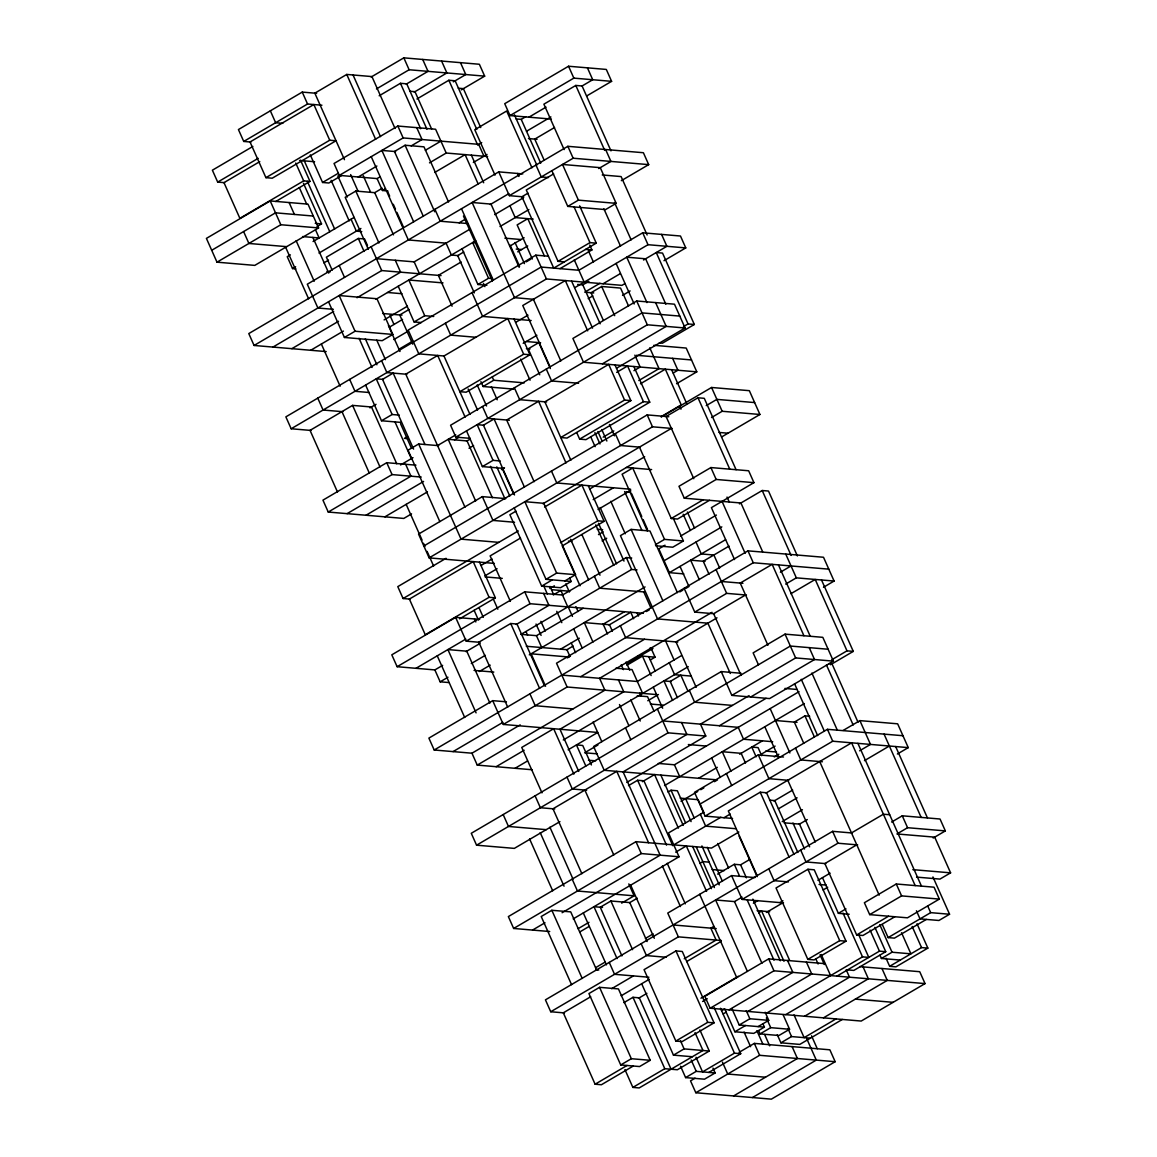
<?xml version="1.0" encoding="UTF-8"?>
<svg xmlns="http://www.w3.org/2000/svg" width="1157" height="1157" viewBox="0 0 1157 1157"><rect width="100%" height="100%" fill="white"/><g stroke="black" fill="none" stroke-linecap="round" stroke-linejoin="round"><path stroke-width="1.5" d="M316.642 93.312L302.252 92.097L238.429 129.555L243.737 141.443L250.924 142.051M395.043 128.499L371.932 76.579L346.753 74.438L314.834 93.167L344.453 159.68M243.737 141.443L307.545 104L321.935 105.215M252.862 146.447L212.382 170.195L217.69 182.097L224.545 182.676M371.151 77.027L403.836 57.85L479.374 64.257L484.667 76.145L461.325 89.856M217.69 182.097L258.156 158.35M376.444 88.93L409.13 69.753L484.667 76.145M259.775 161.618L223.981 182.632L239.875 218.326L303.684 180.882L309.975 181.403L300.589 160.317M379.178 95.785L400.452 83.304L406.743 83.839L426.962 129.266M406.223 84.143L428.018 71.344L422.71 59.455M265.922 177.672L329.731 140.228L336.022 140.764L272.213 178.207L265.922 177.672L250.028 141.978L313.836 104.535L329.731 140.228M414.206 92.126L446.891 72.949L441.598 61.046M416.939 98.981L448.858 80.252L455.149 80.788L476.814 129.468M453.327 81.858L465.779 74.554L460.486 62.652M270.217 200.942L206.409 238.385L216.995 262.176L254.771 265.387L318.58 227.929L307.993 204.138L270.217 200.942L280.818 224.733L318.58 227.929M487.574 156.542L446.212 153.028L435.611 129.237L397.849 126.041L334.04 163.484L339.334 175.387L377.095 178.583L380.219 176.761M275.742 201.506L309.975 181.403M310.293 154.893L322.572 182.473L338.133 173.348M211.702 250.288L275.511 212.83L313.287 216.041M339.334 175.387L403.142 137.929L478.68 144.336L481.717 142.557M341.315 175.705L328.863 183.008L322.572 182.473M448.54 202.012L423.983 146.838L405.095 145.247L394.465 151.48L423.361 216.388M358.222 176.992L376.893 166.03M411.14 145.927L422.03 139.534L416.737 127.632M216.995 262.176L280.818 224.733M382.302 188.215L374.709 192.669L355.821 191.064L345.191 197.312L368.302 249.232M425.357 150.265L440.918 141.14M586.7 95.944L611.605 81.337L606.311 69.434L568.55 66.238L504.727 103.682L510.02 115.584L551.397 119.084M316.975 226.555L321.53 223.88L303.467 183.312M377.095 178.583L382.403 190.486L385.44 188.707M429.493 162.848L446.212 153.028M510.02 115.584L573.843 78.126L611.605 81.337M610.983 150.873L582.087 85.98L575.796 85.444L543.891 104.173L564.11 149.6M290.349 254.858L287.24 256.695L292.533 268.583L295.961 268.872M313.07 241.524L354.085 217.458M516.08 118.94L521.228 119.373L525.784 116.698M434.714 172.465L465.1 154.633L478.101 183.833M528.908 117.19L546.032 107.138M581.826 86.124L592.731 79.732L587.423 67.829M292.533 268.583L295.642 266.761M318.999 253.065L360.912 228.464M473.343 162.472L487.025 154.445M526.522 131.262L550.906 116.958M367.492 245.472L364.6 238.978L358.308 238.443L326.39 257.172L332.175 270.145M323.873 262.885L328.545 260.137M554.521 127.516L534.765 139.115L544.166 160.201M522.776 173.912L498.739 171.872L307.299 284.217L317.9 308.022L333.346 309.324M621.338 180.666L648.687 164.627L643.393 152.724L567.856 146.317L248.784 333.578L254.077 345.466L326.187 351.583M459.112 222.824L465.331 219.165M490.235 204.558L508.921 193.595M254.077 345.466L381.709 270.564L441.063 275.597M498.739 171.872L509.34 195.663L573.149 158.22L648.687 164.627M553.625 173.912L526.276 189.965L558.05 261.352L564.356 261.887M528.011 193.161L521.923 196.733L553.711 268.12L596.26 243.158L579.643 205.845M376.415 258.676L414.177 261.872L470.393 228.884M494.704 214.609L523.571 197.673M272.965 347.071L333.664 311.45M357.007 297.739L400.597 272.17L395.304 260.267M291.853 348.676L338.538 321.27M375.895 299.345L475.701 240.772M500.012 226.512L528.879 209.576M598.762 168.546L610.925 161.416L605.632 149.528M463.755 252.009L457.68 255.581L474.298 292.895M310.727 350.267L343.412 331.09M461.151 261.988L438.358 275.366L452.083 306.2M328.53 301.775L344.424 337.468L355.054 331.235L392.83 334.431L376.936 298.737L339.16 295.541L355.054 331.235M551.889 170.701L567.769 206.394L578.413 200.147L616.175 203.357L600.281 167.664L562.519 164.453L578.413 200.147M384.095 319.896L407.438 306.2M510.425 245.761L524.092 237.735M409.057 309.469L399.729 314.95L412.731 344.164M389.432 327.127L402.549 319.433M517.729 251.836L527.708 245.978M392.83 334.431L382.186 340.679L344.424 337.468M398.21 286.256L414.105 321.95L424.735 315.702L433.73 316.468M462.019 248.798L477.913 284.492L488.543 278.259L492.144 278.562M616.175 203.357L605.545 209.591L567.769 206.394M548.418 256.218L535.821 255.162L408.19 330.063L418.791 353.854L443.97 355.994L507.778 318.537L523.673 354.23L529.978 354.765L514.084 319.072M393.843 339.551L407.857 331.321M526.146 261.901L530.817 259.168M398.717 349.371L412.731 341.141M558.05 261.352L589.969 242.623L596.26 243.158M560.002 268.655L591.921 249.926L589.752 245.067M663.988 260.701L685.768 247.902L680.475 236.014L642.713 232.803L578.89 270.261L541.129 267.05L285.866 416.853L291.159 428.755L546.422 278.953L621.96 285.36L625.069 283.523M396.75 463.769L371.469 406.989L352.581 405.384L310.047 430.361L337.497 492.014M369.951 407.886L376.025 404.314M515.82 322.282L527.968 315.152M575.072 287.5L648.007 244.706L685.768 247.902M577.647 284.434L582.795 284.868L588.87 281.31M584.748 292.186L599.948 283.263M603.072 283.754L620.195 273.703M643.538 260.007L666.895 246.311L661.587 234.408M628.511 305.925L620.571 288.079L601.683 286.473L591.053 292.721L603.332 320.301M588.219 298.607L592.789 295.932M365.612 385.064L381.506 420.758L392.136 414.51L399.339 415.117M523.195 343.311L536.877 335.284M622.524 295.382L630.117 290.928M523.673 354.23L459.864 391.688L466.155 392.209L529.978 354.765M480.922 381.636L483.091 386.51L493.721 380.263L524.295 382.851M616.594 368.186L685.089 327.995L674.488 304.19L636.726 300.994L572.903 338.437L583.504 362.242L696.803 371.845L686.217 348.055L653.835 345.307M407.495 436.579L404.458 438.358L408.059 438.662M415.942 465.172L386.756 462.699L322.948 500.142L328.241 512.045L403.779 518.437L411.559 513.882M438.691 445.662L418.66 443.97L408.031 450.203L439.819 521.59M400.553 464.955L413.006 457.651M437.548 445.561L455.786 434.873M328.241 512.045L392.064 474.587L421.235 477.06M679.781 316.092L642.019 312.896L450.579 425.241L455.872 437.144L647.313 324.784L685.089 327.995M454.484 439.862L459.04 437.187M466.546 441.236L469.67 439.4M347.129 513.636L410.937 476.192L405.644 464.29M602.392 363.833L666.201 326.39L655.614 302.599M469.019 448.236L473.589 445.561M683.483 326.607L688.039 323.931L694.33 324.466L662.542 253.079L656.25 252.544L688.039 323.931M366.002 515.241L423.592 481.442M694.33 324.466L662.426 343.195L659.273 342.92M616.667 372.366L627.571 365.974L643.451 401.667L649.757 402.202L633.862 366.509M384.891 516.846L427.439 491.87M633.935 370.688L640.154 367.044L634.86 355.141M466.502 430.896L482.397 466.589L493.041 460.356L500.229 460.963M638.809 380.523L659.042 368.649L649.771 347.823M640.428 383.791L665.333 369.17L681.227 404.863L660.994 416.737M501.458 469.583L504.495 467.79M630.869 400.597L624.578 400.062L560.755 437.52L567.046 438.055L630.869 400.597L614.974 364.903M673.258 372.988L677.915 370.24L672.622 358.352M576.75 432.631L579.643 439.125L643.451 401.667M505.739 498.609L482.353 496.628L418.545 534.086L429.131 557.876L494.372 563.401M676.57 383.719L696.803 371.845M649.757 402.202L585.934 439.646L579.643 439.125M603.159 437.158L613.803 430.91M423.838 545.974L647.197 414.9L668.775 416.737M661.428 416.91L711.569 387.479L749.346 390.676L759.932 414.481L721.954 436.767M736.069 469.699L704.28 398.312L697.989 397.777L666.085 416.506L693.766 478.694M429.131 557.876L652.49 426.803L672.275 428.48M515.964 511.148L509.89 514.72L541.664 586.107L560.552 587.713L571.182 581.465L569.736 578.225M446.038 558.31L397.791 586.628L403.084 598.531L409.954 599.109M706.233 405.615L716.863 399.382L754.639 402.578M542.966 503.758L671.378 428.394M544.585 507.026L581.942 485.116L597.836 520.809L604.128 521.33L588.248 485.636M403.084 598.531L518.264 530.933M589.868 488.919L644.68 456.755M711.526 417.518L722.17 411.27L759.932 414.481M520.52 538.063L490.134 555.91L510.353 601.336M481.124 565.411L492.014 559.019M593.179 499.65L613.427 487.777M484.928 575.868L497.076 568.738M598.068 509.47L630.753 490.293M560.48 542.72L597.836 520.809M562.114 546.003L604.128 521.33M489.093 597.301L425.284 634.759L409.39 599.066L473.199 561.608L489.093 597.301L495.384 597.836L479.49 562.143M479.663 619.4L455.627 617.361L391.804 654.819L397.111 666.707L434.873 669.917L442.654 665.347M734.521 559.554L711.41 507.634L753.945 482.657L748.651 470.769L710.89 467.558L678.971 486.287L684.279 498.19L740.928 502.991L762.593 551.658M598.473 534.592L603.216 531.815M459.589 618.85L495.384 597.836M602.132 540.912L606.687 538.236M397.111 666.707L524.743 591.82L562.504 595.016L626.313 557.558L631.722 558.021M514.229 507.937L546.003 579.324L556.647 573.091L575.535 574.682L543.747 503.295L524.859 501.704L556.647 573.091M677.423 592.644L649.974 530.991L631.1 529.4L620.456 535.633L657.538 618.923L707.896 623.189L730.298 673.49M684.279 498.19L716.183 479.461L753.945 482.657M541.664 586.107L552.308 579.859M549.821 588.523L554.377 585.847M415.985 668.312L465.794 639.083M564.891 580.93L575.535 574.682M639.474 447.123L671.248 518.51L703.152 499.795M455.627 617.361L466.213 641.166L530.036 603.708L643.335 613.311M709.458 500.316L677.539 519.045L671.248 518.51M553.292 594.929L560.885 590.475L563.054 595.334M544.455 685.696L517.005 624.042L510.714 623.507L478.81 642.222L507.706 707.129M466.011 651.651L480.01 643.422M516.239 624.491L548.924 605.313L543.616 593.411M655.412 544.716L664.523 539.379L683.411 540.97L673.287 518.264M665.015 545.207L658.796 548.866L669.382 572.657L683.773 573.886M680.576 536.081L716.385 515.067M739.41 503.888L762.203 490.51L768.494 491.045L797.39 555.938M434.873 669.917L440.166 681.82L447.961 677.25M471.304 663.54L485.304 655.325M521.113 634.311L631.621 569.461L637.015 569.924M683.411 540.97L672.767 547.218L655.6 545.757M521.012 634.354L536.458 635.67L583.157 608.264M664.089 560.769L721.823 526.883M479.287 671.537L490.192 665.145M529.299 654.876L645.071 586.932M669.382 572.657L725.598 539.668M729.069 546.09L703.239 561.246L709.024 574.234M560.639 649.164L579.31 638.201M602.667 624.505L624.447 611.72M573.163 646.04L566.93 649.699L569.822 656.193M608.958 625.04L630.753 612.255L633.631 618.735M506.433 701.822L492.708 700.65L428.885 738.108L434.193 749.996L471.955 753.207L520.202 724.889M823.466 587.293L834.096 581.045L823.509 557.255L747.972 550.848L556.517 663.207L567.118 686.998L657.046 694.619M567.364 657.899L570.401 656.12M646.373 611.532L649.41 609.753M679.81 591.921L682.847 590.128M685.884 588.349L688.921 586.57M434.193 749.996L753.265 562.75L828.802 569.157M453.067 751.602L502.876 722.373M580.698 676.7L644.521 639.243M492.708 700.65L503.295 724.441L567.118 686.998M684.149 588.306L694.75 612.096L726.654 593.367L746.439 595.045M712.018 612.313L599.586 678.306L604.88 690.194L477.248 765.095L471.955 753.207M780.397 572.194L791.026 565.947M626.472 664.002L652.938 648.47L649.786 648.209M745.542 594.973L713.623 613.702L741.073 675.355M626.906 665.232L642.468 656.106L651.131 675.572M717.007 617.838L675.992 641.918L696.21 687.345M650.393 659.909L655.064 657.176L651.087 648.253M785.69 584.083L796.334 577.849L834.096 581.045M681.415 655.643L637.348 681.502L561.825 675.095M496.136 766.701L524.15 750.257M790.896 593.715L815.208 579.455L846.996 650.841L853.288 651.377L821.513 579.975M515.024 768.306L527.476 760.988M563.271 739.988L688.227 666.649M647.775 700.752L658.405 694.518M568.145 749.808L597.721 732.453L503.295 724.441M741.015 673.258L721.23 671.581L593.599 746.482L604.2 770.287L717.499 779.89L714.462 781.669M721.23 671.581L731.831 695.386L769.593 698.582L833.416 661.139L822.815 637.333L785.053 634.137L753.135 652.866L758.442 664.754M597.923 745.007L584.69 752.773L597.287 753.843M828.108 649.236L790.347 646.04L471.275 833.286L476.568 845.188L668.008 732.829L705.784 736.04L700.477 724.137L749.1 695.603M731.831 695.386L795.64 657.928L833.416 661.139M750.705 696.977L814.528 659.533L809.235 647.631M719.365 725.743L766.064 698.336M831.796 659.75L846.996 650.841M559.916 821.629L514.33 848.385L476.568 845.188M626.776 782.407L705.784 736.04M830.495 664.74L853.288 651.377M628.511 785.603L637.623 780.266L643.914 780.787L672.81 845.695M642.395 781.684L654.558 774.554L678.392 828.094M658.246 763.418L674.43 764.791L799.024 691.669M664.537 785.603L804.317 703.572M668.008 792.024L671.046 790.231L677.351 790.766L691.076 821.6M698.611 778.285L717.297 767.322M739.641 754.205L762.434 740.842M809.698 716.27L804.968 715.865L794.338 722.113L803.725 743.199M783.491 757.011L758.312 754.87L694.504 792.328L705.09 816.119L732.555 818.447M681.039 801.28L697.743 791.475M700.78 789.696L703.832 787.917M761.075 754.306L775.089 746.091M774.279 756.924L778.835 754.248M738.86 832.028L711.512 848.067L635.974 841.674L508.357 916.575L513.65 928.464L549.705 931.53M699.797 804.216L827.429 729.315L902.966 735.722M703.398 812.46L668.457 832.968L679.043 856.773L573.207 918.889M843.178 730.429L859.897 720.623L897.658 723.819L908.259 747.624L897.369 754.017M513.65 928.464L641.282 853.562L679.043 856.773M705.09 816.119L832.722 741.218L908.259 747.624M596.737 970.289L570.734 911.875L551.846 910.284L541.216 916.518L571.558 984.665M793.977 854.401L766.527 792.747L760.221 792.212L728.317 810.941L757.213 875.835M673.75 844.87L720.854 817.232M532.538 930.069L544.99 922.765M562.1 912.714L660.155 855.168L623.088 771.878L686.896 734.435L681.603 722.532M723.978 817.724L730.197 814.065M766.006 793.051L851.61 742.823L915.173 885.597M675.702 852.174L686.332 845.941L706.565 891.367M773.99 801.049L792.675 790.086M859.593 750.806L870.498 744.414L859.897 720.623M647.11 941.538L629.77 902.59L610.896 900.999L600.252 907.233L621.931 955.913M778.372 808.844L797.115 797.838M578.081 928.709L588.971 922.317M621.656 903.125L634.108 895.822L628.815 883.919M864.467 760.641L889.371 746.019M579.7 931.978L589.043 926.497M629.509 902.749L637.29 898.179M699.797 863.411L702.834 861.618L709.125 862.153M782.19 821.615L802.423 809.726M807.297 819.561L799.516 824.117L784.056 822.815M717.6 874.099L734.305 864.293L740.596 864.829L749.722 859.477M754.957 877.584L731.586 875.603L667.763 913.061L678.364 936.852L721.274 940.496M595.595 967.671L604.937 962.19M645.404 938.443L653.184 933.873M852.376 833.011L832.606 831.333L545.439 999.85L550.732 1011.753L564.457 1012.925M747.393 971.374L715.605 899.987L734.493 901.592L742.085 897.138M851.48 832.924L883.398 814.21L889.69 814.745M550.732 1011.753L678.364 936.852M731.586 875.603L742.172 899.408L837.899 843.222L857.684 844.899M599.572 987.326L588.927 993.559L620.716 1064.946L639.604 1066.552L650.234 1060.304L618.445 988.917L599.572 987.326L631.346 1058.713L650.234 1060.304M590.663 996.77L563.314 1012.823L595.103 1084.21L601.394 1084.745L633.298 1066.016M807.948 869.269L776.029 887.983L807.817 959.37L814.109 959.905L846.027 941.191L814.239 869.789L807.948 869.269L839.722 940.655L846.027 941.191M713.869 926.381L710.832 928.16L716.125 940.062L684.221 958.777M753.366 903.198L757.936 900.522M891.642 822.048L902.272 815.801L940.048 819.011L945.341 830.9L933.178 838.044M611.634 988.7L633.429 975.901M675.977 950.938L644.059 969.667L675.847 1041.054L682.138 1041.589L714.057 1022.86L682.268 951.473L675.977 950.938L707.751 1022.325L714.057 1022.86M856.787 844.827L824.869 863.556L856.657 934.943L862.948 935.478L894.853 916.749M758.587 912.815L761.624 911.036L784.012 961.322M621.179 995.772L649.279 979.285M779.948 902.605L782.985 900.826M817.927 880.318L830.09 873.173M945.341 830.9L907.58 827.703L896.935 833.951L934.711 837.147L950.591 872.841L939.961 879.089L916.575 877.107M766.397 912.454L783.115 902.648M686.622 961.597L720.869 941.509M623.883 1002.642L632.995 997.305L639.286 997.826L671.074 1069.213M638.505 998.289L646.879 993.371M823.133 889.935L827.689 887.26M822.482 877.642L838.377 913.336L845.969 908.867M700.954 998.202L738.311 976.277M825.317 963.694L768.667 958.893L704.844 996.351L710.138 1008.239L861.213 1021.053L925.036 983.595L919.728 971.706L859.651 966.601M896.285 883.991L864.38 902.72L869.688 914.623L907.45 917.819L939.354 899.09L934.061 887.188L896.285 883.991L901.592 895.894L939.354 899.09M702.588 1001.485L707.26 998.737M710.138 1008.239L773.961 970.795L925.036 983.595M869.688 914.623L901.592 895.894M620.716 1064.946L631.346 1058.713M595.103 1084.21L627.007 1065.481M807.817 959.37L839.722 940.655M721.462 1010.697L724.499 1008.918M675.847 1041.054L707.751 1022.325M729.026 1009.844L792.849 972.386L787.541 960.498M856.657 934.943L888.562 916.214M723.197 1013.908L726.234 1012.129M641.672 983.754L673.461 1055.141L684.091 1048.893L709.27 1051.033L699.884 1029.932M747.914 1011.449L811.722 973.992L806.429 962.089M624.925 1069.56L632.865 1087.406L664.783 1068.692L677.366 1069.748L709.27 1051.033M732.005 1008.774L739.222 1025.001L749.866 1018.753L768.754 1020.358L765.139 1012.245M882.357 924.631L888.128 937.604L930.676 912.642L949.564 914.247L932.947 876.934M724.774 1009.049L734.883 1031.769L745.527 1025.521M766.802 1013.04L862.515 956.868L868.806 957.403L858.696 934.682M926.338 919.425L894.419 938.139L888.128 937.604M836.901 976.132L879.45 951.155L885.741 951.69L874.909 927.364M758.11 1026.592L768.754 1020.358M885.741 951.69L853.837 970.419L847.546 969.884M949.564 914.247L938.92 920.48L920.032 918.889L916.431 910.776M762.969 1023.887L764.401 1027.127L753.771 1033.375L734.883 1031.769M785.675 1014.646L849.498 977.188L846.186 969.754M879.956 955.219L881.403 958.473L892.033 952.225L910.921 953.831L901.534 932.73M680.562 1066.233L685.609 1077.601L696.254 1071.353L715.127 1072.958L712.972 1068.085M758.616 1030.656L760.062 1033.91L770.707 1027.662L789.58 1029.267L783.087 1014.66M720.522 1008.268L740.74 1053.694L734.449 1053.159L702.545 1071.888L696.037 1057.281M695.082 1078.179L690.512 1080.855L695.82 1092.743L771.357 1099.15L835.166 1061.707L829.873 1049.804L754.335 1043.397L739.135 1052.32M708.836 1072.423L740.74 1053.694M804.563 1016.251L868.372 978.793L863.079 966.89M886.031 958.198L889.646 966.312L921.551 947.583L927.856 948.118L917.009 923.778M715.127 1072.958L704.497 1079.192L685.609 1077.601M789.58 1029.267L778.95 1035.501L760.062 1033.91M927.856 948.118L895.937 966.847L889.646 966.312M695.82 1092.743L759.628 1055.3L835.166 1061.707M777.287 1034.705L780.903 1042.819L791.533 1036.571L810.421 1038.176M823.451 1017.842L887.26 980.398L881.967 968.496M836.034 1018.912L804.129 1037.641L794.02 1014.92M842.325 1019.447L799.791 1044.409L780.903 1042.819M733.581 1095.954L797.404 1058.496L792.097 1046.593M752.469 1097.545L816.278 1060.101L806.646 1038.465M458.244 88.192L463.393 88.641L480.733 127.574M409.838 91.244L414.987 91.678L431.604 128.991M528.474 138.58L537.065 139.303M282.829 123.336L275.641 122.729L270.348 110.826M395.607 151.581L381.868 150.424L413.656 221.811M602.247 174.967L621.121 176.573L647.125 234.972M548.447 177.556L541.245 176.949L535.951 165.046M299.576 160.461L314.588 161.734M509.34 195.663L523.731 196.892M382.403 190.486L387.797 190.948M533.189 219.121L515.198 217.588L509.904 205.7M467.688 223.547L440.224 221.218L434.931 209.316M504.871 238.154L521.055 239.528M315.239 223.344L321.53 223.88M585.616 249.391L591.921 249.926M361.751 231.588L356.356 231.14L351.048 219.237M476.25 242.869L472.663 242.565L488.543 278.259M516.224 249.088L521.619 249.55M302.555 236.563L319.144 237.966L315.528 229.853M458.577 255.654L451.389 255.046L446.081 243.144L408.32 239.947L371.238 156.658M286.676 246.658L248.9 243.462L243.606 231.559M586.556 292.331L593.743 292.952M326.867 271.49L330.295 271.794M477.913 284.492L486.909 285.258M443.015 282.901L408.84 280.008L424.735 315.702M534.303 299.359L514.518 297.682L472.128 202.489L491.016 204.095L519.189 267.368M387.566 292.49L401.956 293.719M531.164 320.518L482.599 316.411L472.013 292.605M382.634 313.504L402.014 315.152M414.105 321.95L421.293 322.557M475.874 337.265L450.695 335.125L445.402 323.237M526.233 341.532L540.623 342.747M636.567 355.286L691.51 359.943M526.392 348.691L529.993 348.995M578.572 383.256L551.6 380.971L546.292 369.069M406.917 374.275L386.886 372.583L381.593 360.68M483.091 386.51L513.665 389.099M383.444 379.424L376.242 378.816L392.136 414.51M546.668 401.971L519.681 399.686L514.388 387.797M369.358 392.527L354.982 391.297L349.674 379.409M719.032 432.443L728.028 433.21M509.355 420.237L487.777 418.415L482.483 406.512M342.848 411.704L323.063 410.026L317.77 398.138M484.335 425.27L477.147 424.662L493.041 460.356M381.506 420.758L401.291 422.435M640.371 447.195L620.586 445.532L615.293 433.629M455.872 437.144L470.263 438.358M291.159 428.755L310.944 430.433M626.443 467.457L651.622 469.583M482.397 466.589L503.975 468.426M630.594 489.237L556.763 482.975L551.47 471.073M626.197 491.696L630.912 492.101M514.532 522.255L492.954 520.419L482.353 496.628M597.258 529.27L602.652 529.718M568.391 541.1L571.818 541.404M498.812 542.358L461.05 539.148L418.66 443.97M705.047 561.405L690.657 560.176L699.32 579.657M721.361 581.479L742.939 583.302M546.003 579.324L571.182 581.465M485.116 576.909L502.283 578.37M644.666 591.994L599.716 588.19L594.409 576.287M551.903 589.708L569.88 591.241M694.75 612.096L714.534 613.774M677.785 642.063L625.633 637.652L620.34 625.749M828.875 663.583L832.013 663.858L858.031 722.257M466.213 641.166L479.953 642.323M526.305 646.257L567.509 649.742M637.897 655.715L655.064 657.176M568.882 657.002L531.121 653.806L545.569 686.26M615.871 668.225L632.055 669.599L642.656 693.405M691.148 676.078L674.56 674.676L669.267 662.773M784.894 688.429L796.913 689.456M671.118 681.531L663.93 680.923L672.593 700.39M474.037 670.395L493.822 672.072M637.261 695.776L647.558 696.659L654.052 711.251M732.395 705.408L694.619 702.212L689.326 690.31M440.166 681.82L448.757 682.543M650.408 704.034L662.99 705.105M775.45 720.507L797.043 722.344M572.975 708.923L535.214 705.727L529.906 693.824M662.715 720.941L738.253 727.334L743.546 739.236L772.731 741.709M688.357 744.544L706.348 746.063M765.688 751.095L776.477 752.007M822.396 761.769L800.818 759.947L795.524 748.044M588.45 760.236L595.638 760.843M788.698 780.339L768.913 778.661L758.312 754.87M477.248 765.095L532.191 769.752M769.622 800.152L774.771 800.601L797.882 852.507M586.671 790.231L572.296 789.002L566.988 777.114M680.2 798.156L698.177 799.675L703.962 812.662M554.767 808.945L540.377 807.731L535.084 795.828M736.228 828.745L705.654 826.141L700.361 814.253M546.249 829.656L508.473 826.46L503.179 814.557M912.83 869.645L950.591 872.841M825.78 863.628L805.995 861.951L800.687 850.062M712.22 869.558L724.239 870.585M788.467 881.894L774.076 880.679L768.783 868.777M819.04 884.483L826.243 885.105M742.172 899.408L783.535 902.908M634.108 895.822L577.459 891.02L572.165 879.118M838.377 913.336L849.166 914.247M757.126 910.646L769.709 911.716M602.537 907.435L593.96 906.698L617.071 958.618M673.056 924.949L716.226 928.608M881.403 958.473L900.291 960.064M666.23 957.258L646.445 955.581L641.152 943.678M595.638 969.768L598.776 970.029M648.875 977.217L614.541 974.31L609.247 962.407M855.356 999.127L893.117 1002.324M739.222 1025.001L764.401 1027.127M673.461 1055.141L692.349 1056.731M765.486 1077.225L727.724 1074.029L722.431 1062.126M632.865 1087.406L639.17 1087.942L702.979 1050.498L695.039 1032.651M895.663 746.554L927.451 817.941M884.078 734.117L921.16 817.406M762.203 490.51L791.099 555.403M568.55 66.238L573.843 78.126M642.713 232.803L648.007 244.706M711.569 387.479L722.17 411.27M785.733 554.058L796.334 577.849M902.272 815.801L907.58 827.703M575.796 85.444L604.692 150.338M665.839 304.219L645.62 258.792L626.732 257.187L646.965 302.613M826.445 664.942L853.172 724.976M778.444 564.876L810.233 636.263M857.901 743.358L921.464 886.132M614.526 202.547L631.129 239.861M927.784 906.148L930.676 912.642M697.989 397.777L729.763 469.163M803.927 635.743L772.153 564.356L740.234 583.07L767.93 645.273M811.896 673.07L837.176 729.865M603.882 208.795L620.499 246.108M671.624 369.705L686.795 403.779M727.03 497.076L729.199 501.95M567.856 146.317L573.149 158.22M636.726 300.994L647.313 324.784M710.89 467.558L716.183 479.461M747.972 550.848L753.265 562.75M785.053 634.137L795.64 657.928M827.429 729.315L832.722 741.218M912.164 926.497L921.551 947.583M616.102 263.434L634.152 303.987M679.665 406.208L680.996 409.173M722.04 501.386L745.151 553.306M801.266 679.318L824.377 731.238M794.541 683.671L817.652 735.592M804.968 715.865L814.369 736.966M574.074 206.929L589.969 242.623M819.706 761.537L879.175 895.128M588.378 250.765L593.44 262.118M601.683 286.473L614.685 315.673M521.228 119.373L540.724 163.18M879.754 924.645L892.033 952.225M719.654 567.986L713.883 555.013L701.287 553.943L695.993 542.04M514.417 114.774L536.819 165.075M647.197 414.9L652.49 426.803M716.053 569.577L726.654 593.367M832.606 831.333L837.899 843.222M687.388 512.03L694.605 528.257M574.262 259.848L584.184 282.149M531.96 167.779L506.679 111L474.775 129.714L495.008 175.141M582.795 284.868L600.136 323.815M870.064 930.069L879.45 951.155M770.157 708.619L789.898 752.961M683.165 514.214L690.382 530.441M571.601 281.093L592.543 328.14M624.578 400.062L608.683 364.368L544.86 401.826L570.864 460.226M764.82 726.755L778.545 757.575M517.627 173.478L518.958 176.442M587.698 330.844L565.31 280.558L522.762 305.52L550.211 367.174M787.787 780.266L815.237 841.92M843.019 913.061L862.515 956.868M799.27 823.582L809.625 846.837M544.397 255.972L527.794 218.659L517.15 224.906L532.321 258.98M680.027 566.424L688.69 585.89M792.979 823.046L804.534 849.007M761.696 755.723L758.095 747.61L751.79 747.075L756.128 756.808M664.523 539.379L632.734 467.992L622.104 474.225L647.385 531.02M535.821 255.162L546.422 278.953M609.464 424.474L614.526 435.827M478.68 144.336L483.973 156.238M448.858 80.252L477.74 145.16M631.635 493.721L641.745 516.441M643.191 519.681L647.53 529.414M601.799 429.637L606.861 441.005M760.221 792.212L789.117 857.12M515.039 242.507L524.425 263.608M597.894 431.532L602.218 441.265M624.621 491.566L641.961 530.499M745.498 763.056L741.16 753.323L722.272 751.717L730.949 771.184M471.391 155.168L483.669 182.748M594.915 432.602L599.977 443.97M510.179 245.226L519.58 266.312M533.391 299.273L560.841 360.926M590.793 436.941L595.117 446.674M821.224 954.496L830.61 975.597M631.1 529.4L662.874 600.787M820.038 954.785L824.377 964.519M815.916 959.11L818.086 963.983M610.795 501.314L625.243 533.767M550.385 368.562L538.829 342.602L528.185 348.835L539.74 374.796M726.408 773.599L731.701 785.502M643.769 591.921L651.001 608.148M665.449 640.602L674.112 660.068M688.082 691.438L680.851 675.211L670.221 681.444L677.438 697.671M403.836 57.85L409.13 69.753M626.313 557.558L631.621 569.461M600.15 507.561L623.999 561.102M711.642 757.965L720.305 777.432M461.498 208.737L493.287 280.124M463.451 216.041L492.347 280.949M739.077 836.121L757.141 876.688M598.487 523.268L616.551 563.835M637.044 612.776L638.49 616.03M400.452 83.304L420.671 128.731M595.754 524.888L613.817 565.44M767.915 911.571L789.58 960.238M520.65 359.133L530.051 380.219M566.019 462.945L538.569 401.291L506.665 420.02L534.115 481.674M483.481 283.407L484.928 286.647M648.759 656.641L655.267 671.234M740.596 864.829L746.381 877.801M752.86 899.134L780.31 960.773M811.505 1035.761L817.276 1048.734M734.305 864.293L739.366 875.647M653.286 687.157L662.672 708.243M747.292 900.218L774.019 960.252M581.928 534.635L599.991 575.203M717.687 843.482L728.52 867.822M397.849 126.041L403.142 137.929M657.422 709.039L668.008 732.829M768.667 958.893L773.961 970.795M405.095 145.247L434.714 211.76M674.43 764.791L679.738 776.68M734.493 901.592L761.942 963.246M612.371 631.216L609.479 624.737L584.299 622.596L592.962 642.063M626.096 662.05L629.697 670.163M639.821 692.869L641.267 696.124M570.575 539.263L588.624 579.816M685.595 798.619L694.258 818.086M707.26 847.286L722.431 881.359M787.931 1028.457L791.533 1036.571M603.187 624.202L607.512 633.935M621.237 664.754L623.406 669.628M701.909 845.926L719.235 884.874M492.275 377.023L493.721 380.263M353.044 74.974L380.494 136.627M491.421 386.785L497.206 399.772M562.692 546.871L580.033 585.804M630.84 699.913L640.226 721.013M671.046 790.231L685.494 822.685M696.326 847.025L714.39 887.578M618.474 679.897L623.768 691.799L559.959 729.243L578.731 771.43M660.849 775.089L683.237 825.375M692.638 846.476L711.41 888.663M346.753 74.438L375.635 139.332M766.368 1017.929L770.707 1027.662M524.41 487.097L494.068 418.95L483.438 425.183L514.503 494.95M477.176 384.919L486.562 406.006M565.787 583.938L569.403 592.051M575.897 606.658L578.066 611.518M619.487 704.541L628.873 725.627M764.632 1034.474L769.68 1045.841M387.508 191.295L389.678 196.169M393.293 204.268L395.463 209.142M396.909 212.382L403.403 226.989M625.503 727.767L630.811 739.656M699.667 894.332L736.749 977.622M568.116 606.702L572.455 616.435M756.895 1030.699L762.665 1043.672M414.177 261.872L419.47 273.775M562.504 595.016L567.798 606.919M746.251 1010.639L749.866 1018.753M468.166 388.983L477.566 410.07M502.152 468.223L513.708 494.169M573.67 628.844L582.333 648.31M637.623 780.266L666.519 845.16M754.335 1043.397L759.628 1055.3M374.709 192.669L393.496 234.857M496.787 466.864L509.789 496.064M550.009 586.382L553.61 594.496M443.97 355.994L469.973 414.394M363.24 175.662L370.457 191.888M571.269 642.93L575.607 652.664M556.763 611.315L561.81 622.668M744.081 1032.073L750.589 1046.68M490.496 466.329L504.944 498.783M543.703 585.847L547.319 593.96M667.227 863.296L685.291 903.848M465.128 417.113L437.679 355.459L405.774 374.174L464.998 507.214M662.383 866L680.446 906.567M648.571 842.744L616.782 771.343L552.974 808.801L581.87 873.694M350.643 174.591L357.875 190.818M593.078 722.04L601.814 741.651M355.821 191.064L378.946 242.984M492.347 497.712L467.066 440.933L448.193 439.327L475.643 500.981M714.231 1007.733L734.449 1053.159M540.883 621.323L545.222 631.057M302.252 92.097L307.545 104M371.122 246.774L381.709 270.564M524.743 591.82L530.036 603.708M635.974 841.674L641.282 853.562M337.844 175.965L347.23 197.052M536.038 624.042L541.1 635.395M536.458 635.67L541.751 647.558M358.308 238.443L364.079 251.431M331.119 180.318L349.183 220.871M591.415 764.936L582.738 745.47L576.446 744.934L585.832 766.021M390.025 315.528L393.987 324.452M526.117 631.91L527.563 635.15M388.419 325.536L399.975 351.497M630.478 884.729L654.312 938.269M510.714 623.507L539.61 688.401M584.878 790.072L613.774 854.98M304.291 160.866L334.633 229.014M573.886 774.149L553.653 728.722L521.749 747.436L541.982 792.863M424.966 444.505L393.178 373.118L382.548 379.351L413.599 449.118M307.386 181.432L329.774 231.718M493.518 599.471L497.843 609.204M376.763 340.158L385.426 359.639M295.744 163.036L303.684 180.882M339.203 265.503L344.511 277.391M691.192 1060L696.254 1071.353M680.49 1040.779L684.091 1048.893M299.345 187.651L306.576 203.878M365.352 338.813L376.907 364.773M400.553 423.737L411.386 448.077M610.896 900.999L632.561 949.666M359.06 338.278L372.062 367.492M478.969 607.613L483.293 617.346M312.853 237.431L328.747 273.124M394.956 421.842L411.574 459.17M474.11 610.317L478.448 620.051M289.105 202.533L294.399 214.435M474.515 618.966L475.831 621.945M296.134 240.699L314.198 281.252M632.995 997.305L664.783 1068.692M406.165 504.365L422.059 540.059M423.505 543.298L424.952 546.538M427.107 551.412L433.615 566.019M549.922 827.226L573.033 879.146M386.756 462.699L392.064 474.587M489.903 703.109L466.777 651.189L447.904 649.583L476.077 712.871M583.316 912.945L606.442 964.866M285.49 246.933L308.615 298.853M352.581 405.384L380.031 467.038M540.218 832.65L564.052 886.19M321.371 344.034L340.144 386.207M341.951 411.632L369.401 473.285M529.573 838.897L552.699 890.803M551.846 910.284L582.188 978.417M437.259 655.831L464.709 717.485"/></g></svg>
